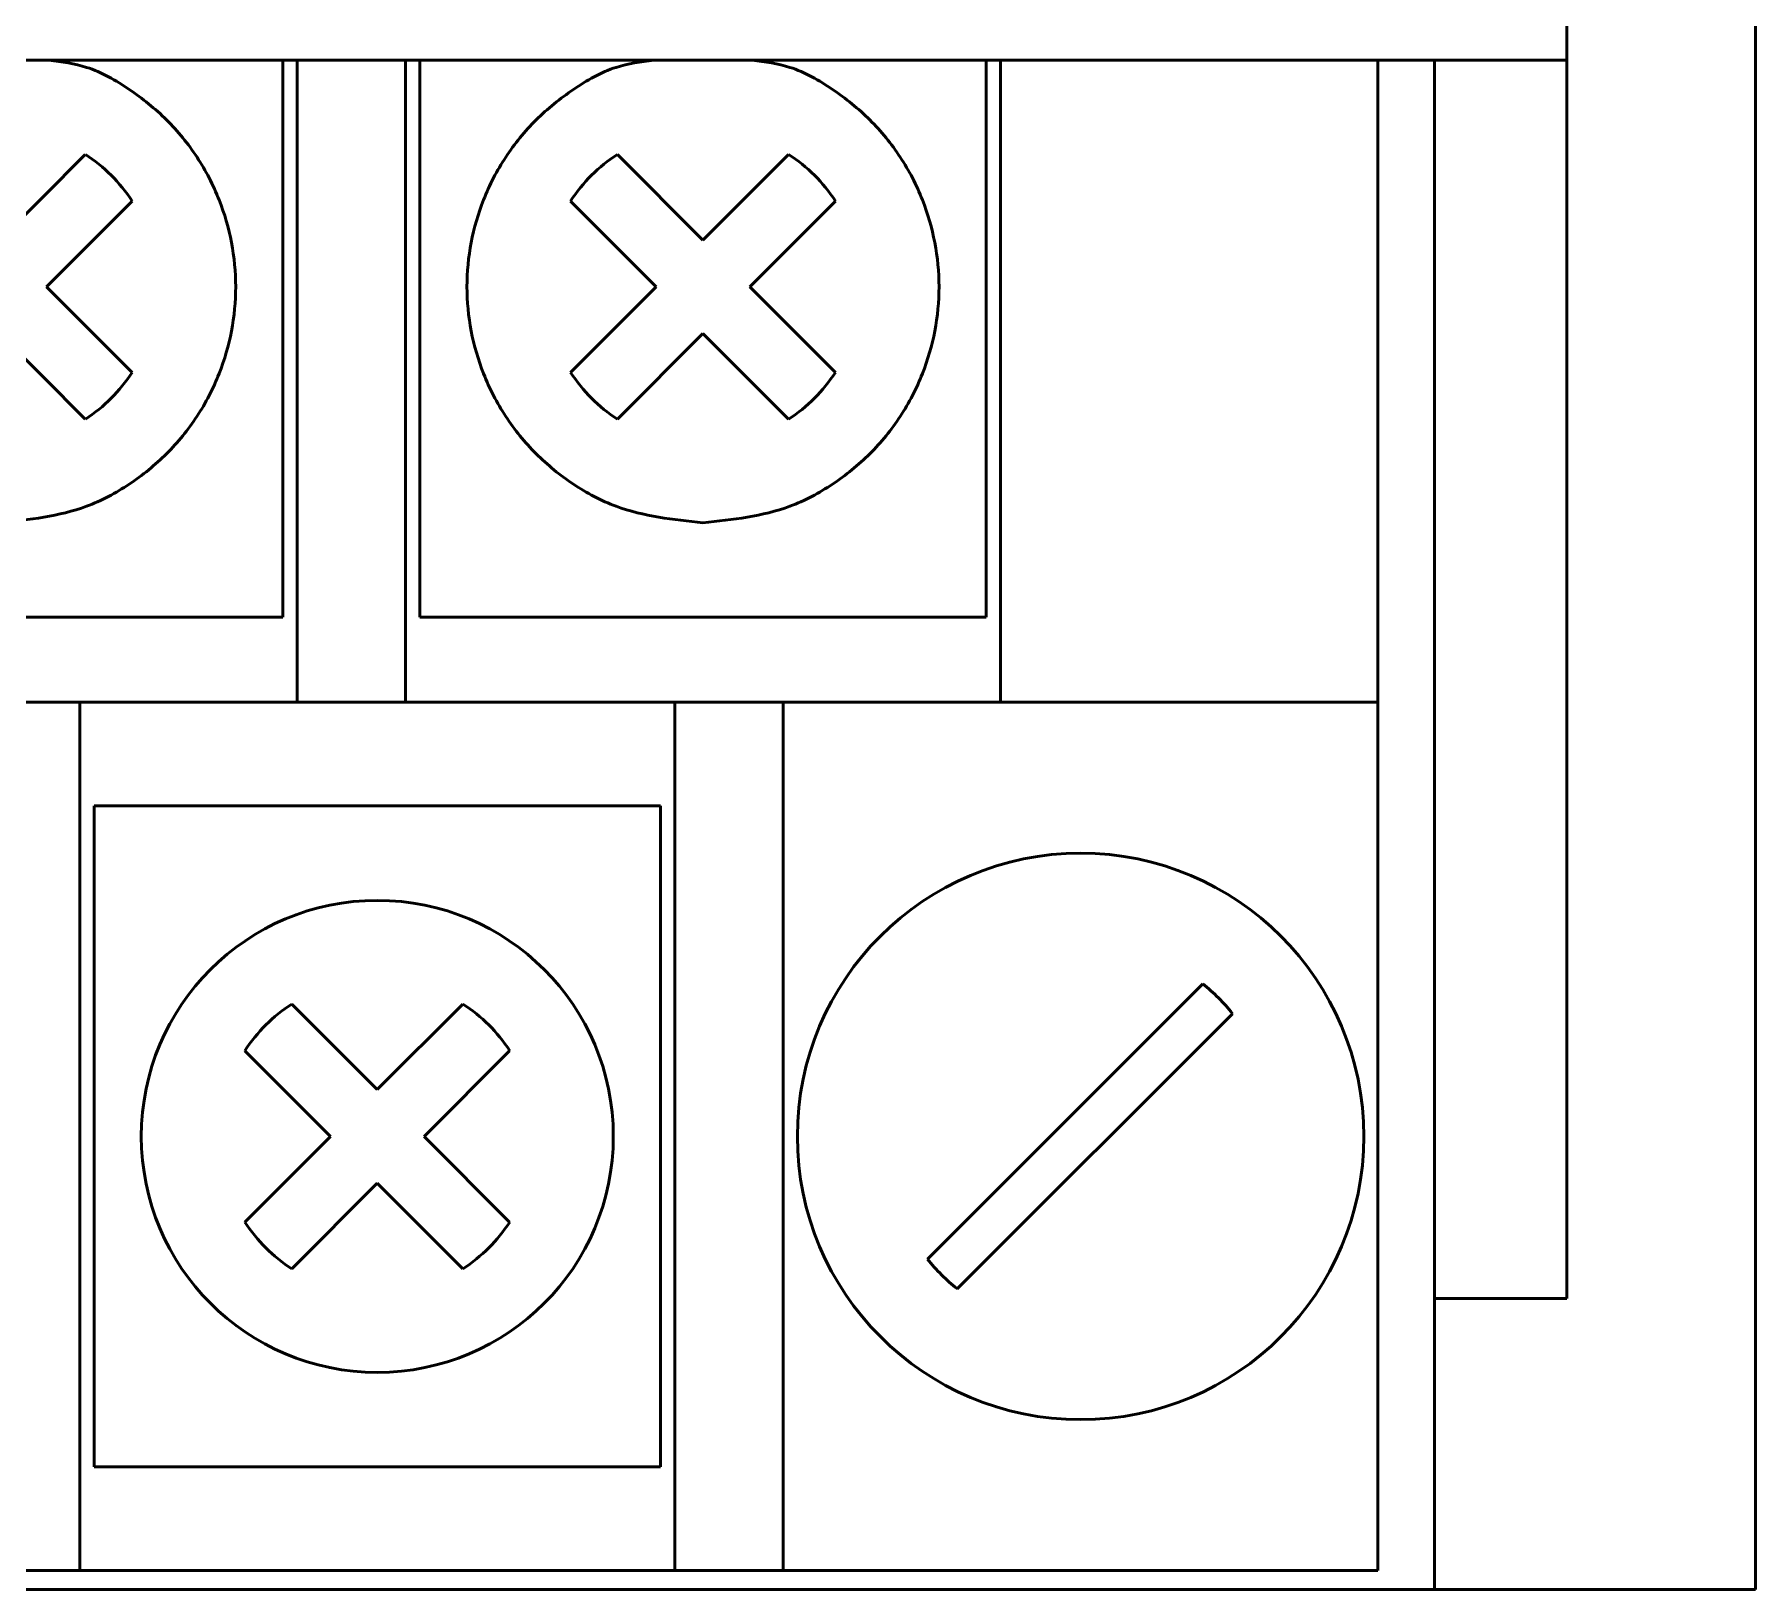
# Model space of a CAD drawing. Header units: millimetres. Extents: x 3520 to 8864, y 403 to 1747.
# Drawn here: x 7362.3 to 7380.53, y 1160.65 to 1177.12 of the extents above; entities that cross this region are included whole.
import ezdxf

# ---------------------------------------------------------------- set-up
doc = ezdxf.new("R2010")
doc.units = ezdxf.units.MM
doc.layers.add('main', color=5, linetype='Continuous', lineweight=50)

msp = doc.modelspace()

# ---------------------------------------------------------------- linework, layer by layer
at = {"layer": 'main', "color": 0, "linetype": 'Continuous'}
for p, q in [((7378.534, 1176.85, 1518.358), (7378.534, 1182.85, 1518.358)), ((7380.534, 1160.65, 1518.358), (7380.534, 1182.85, 1518.358)), ((7319.534, 1176.85, 1518.358), (7378.534, 1176.85, 1518.358)), ((7364.934, 1174.45, 1518.358), (7364.934, 1176.85, 1518.358)), ((7365.084, 1176.85, 1518.358), (7365.084, 1171.05, 1518.358)), ((7366.234, 1171.05, 1518.358), (7366.234, 1176.85, 1518.358)), ((7366.384, 1176.85, 1518.358), (7366.384, 1174.45, 1518.358)), ((7372.384, 1174.45, 1518.358), (7372.384, 1176.85, 1518.358)), ((7372.534, 1176.85, 1518.358), (7372.534, 1171.05, 1518.358)), ((7376.534, 1176.85, 1518.358), (7376.534, 1171.05, 1518.358)), ((7377.134, 1176.85, 1518.358), (7377.134, 1163.734, 1518.358)), ((7378.534, 1176.85, 1518.358), (7378.534, 1163.734, 1518.358)), ((7361.934, 1174.945, 1518.358), (7362.841, 1175.852, 1518.358)), ((7368.477, 1175.852, 1518.358), (7369.384, 1174.945, 1518.358)), ((7369.384, 1174.945, 1518.358), (7370.291, 1175.852, 1518.358)), ((7363.336, 1175.357, 1518.358), (7362.429, 1174.45, 1518.358)), ((7368.889, 1174.45, 1518.358), (7367.982, 1175.357, 1518.358)), ((7370.786, 1175.357, 1518.358), (7369.879, 1174.45, 1518.358)), ((7362.429, 1174.45, 1518.358), (7363.336, 1173.542, 1518.358)), ((7364.934, 1170.95, 1518.358), (7364.934, 1174.45, 1518.358)), ((7366.384, 1174.45, 1518.358), (7366.384, 1170.95, 1518.358)), ((7367.982, 1173.542, 1518.358), (7368.889, 1174.45, 1518.358)), ((7369.879, 1174.45, 1518.358), (7370.786, 1173.542, 1518.358)), ((7372.384, 1170.95, 1518.358), (7372.384, 1174.45, 1518.358)), ((7362.841, 1173.047, 1518.358), (7361.934, 1173.955, 1518.358)), ((7369.384, 1173.955, 1518.358), (7368.477, 1173.047, 1518.358)), ((7370.291, 1173.047, 1518.358), (7369.384, 1173.955, 1518.358)), ((7365.084, 1171.05, 1518.358), (7365.084, 1170.05, 1518.358)), ((7366.234, 1170.05, 1518.358), (7366.234, 1171.05, 1518.358)), ((7372.534, 1171.05, 1518.358), (7372.534, 1170.05, 1518.358)), ((7376.534, 1170.05, 1518.358), (7376.534, 1171.05, 1518.358)), ((7358.934, 1170.95, 1518.358), (7364.934, 1170.95, 1518.358)), ((7366.384, 1170.95, 1518.358), (7372.384, 1170.95, 1518.358)), ((7365.084, 1170.05, 1518.358), (7358.784, 1170.05, 1518.358)), ((7362.784, 1161.85, 1518.358), (7362.784, 1170.05, 1518.358)), ((7365.084, 1170.05, 1518.358), (7366.234, 1170.05, 1518.358)), ((7366.234, 1170.05, 1518.358), (7372.534, 1170.05, 1518.358)), ((7369.084, 1170.05, 1518.358), (7369.084, 1161.85, 1518.358)), ((7370.234, 1161.85, 1518.358), (7370.234, 1170.05, 1518.358)), ((7372.534, 1170.05, 1518.358), (7376.534, 1170.05, 1518.358)), ((7376.534, 1170.05, 1518.358), (7376.534, 1160.85, 1518.358)), ((7362.934, 1168.95, 1518.358), (7362.934, 1165.45, 1518.358)), ((7368.934, 1168.95, 1518.358), (7362.934, 1168.95, 1518.358)), ((7368.934, 1165.45, 1518.358), (7368.934, 1168.95, 1518.358)), ((7374.677, 1167.065, 1518.358), (7371.762, 1164.15, 1518.358)), ((7365.934, 1165.945, 1518.358), (7365.027, 1166.852, 1518.358)), ((7366.841, 1166.852, 1518.358), (7365.934, 1165.945, 1518.358)), ((7372.078, 1163.834, 1518.358), (7374.994, 1166.749, 1518.358)), ((7364.532, 1166.357, 1518.358), (7365.439, 1165.45, 1518.358)), ((7366.429, 1165.45, 1518.358), (7367.336, 1166.357, 1518.358)), ((7362.934, 1165.45, 1518.358), (7362.934, 1161.95, 1518.358)), ((7365.439, 1165.45, 1518.358), (7364.532, 1164.542, 1518.358)), ((7367.336, 1164.542, 1518.358), (7366.429, 1165.45, 1518.358)), ((7368.934, 1161.95, 1518.358), (7368.934, 1165.45, 1518.358)), ((7365.027, 1164.047, 1518.358), (7365.934, 1164.955, 1518.358)), ((7365.934, 1164.955, 1518.358), (7366.841, 1164.047, 1518.358)), ((7377.134, 1163.734, 1518.358), (7378.534, 1163.734, 1518.358)), ((7377.134, 1160.65, 1518.358), (7377.134, 1163.734, 1518.358)), ((7362.934, 1161.95, 1518.358), (7368.934, 1161.95, 1518.358)), ((7362.784, 1160.85, 1518.358), (7362.784, 1161.85, 1518.358)), ((7369.084, 1161.85, 1518.358), (7369.084, 1160.85, 1518.358)), ((7370.234, 1160.85, 1518.358), (7370.234, 1161.85, 1518.358)), ((7361.634, 1160.85, 1518.358), (7362.784, 1160.85, 1518.358)), ((7362.784, 1160.85, 1518.358), (7369.084, 1160.85, 1518.358)), ((7369.084, 1160.85, 1518.358), (7370.234, 1160.85, 1518.358)), ((7370.234, 1160.85, 1518.358), (7376.534, 1160.85, 1518.358)), ((7320.934, 1160.65, 1518.358), (7377.134, 1160.65, 1518.358)), ((7380.534, 1160.65, 1518.358), (7377.134, 1160.65, 1518.358))]:
    msp.add_line(p, q, dxfattribs=at)
for centre, radius in [((7373.384, 1165.45, 1518.358), 3), ((7365.934, 1165.45, 1518.358), 2.5)]:
    msp.add_circle(centre, radius, dxfattribs=at)
for centre, radius, start, end in [((7361.934, 1174.45, 1518.358), 1.67, 32.9031, 57.0969), ((7369.384, 1174.45, 1518.358), 1.67, 122.9031, 147.0969), ((7369.384, 1174.45, 1518.358), 1.67, 32.9031, 57.0969), ((7361.934, 1174.45, 1518.358), 1.67, 302.9031, 327.0969), ((7369.384, 1174.45, 1518.358), 1.67, 212.9031, 237.0969), ((7369.384, 1174.45, 1518.358), 1.67, 302.9031, 327.0969), ((7373.378, 1165.45, 1518.358), 2.074, 38.8078, 51.1922), ((7365.934, 1165.45, 1518.358), 1.67, 122.9031, 147.0969), ((7365.934, 1165.45, 1518.358), 1.67, 32.9031, 57.0969), ((7365.934, 1165.45, 1518.358), 1.67, 212.9031, 237.0969), ((7365.934, 1165.45, 1518.358), 1.67, 302.9031, 327.0969), ((7373.378, 1165.45, 1518.358), 2.074, 218.8078, 231.1922)]:
    msp.add_arc(centre, radius, start, end, dxfattribs=at)
for points, knots in [([(7362.458, 1176.85, 1518.358), (7362.593, 1176.832, 1518.358), (7362.897, 1176.792, 1518.358), (7363.315, 1176.549, 1518.358), (7363.714, 1176.231, 1518.358), (7364.039, 1175.832, 1518.358), (7364.34, 1175.249, 1518.358), (7364.495, 1174.45, 1518.358), (7364.34, 1173.65, 1518.358), (7364.039, 1173.067, 1518.358), (7363.714, 1172.669, 1518.358), (7363.316, 1172.346, 1518.358), (7362.734, 1172.035, 1518.358), (7362.248, 1171.983, 1518.358), (7361.934, 1171.95, 1518.358)], [0, 0, 0, 0, 0.055286, 0.12523, 0.195101, 0.265045, 0.334916, 0.463401, 0.591886, 0.66183, 0.7317, 0.801644, 0.871515, 1, 1, 1, 1]), ([(7369.384, 1171.95, 1518.358), (7369.07, 1171.983, 1518.358), (7368.584, 1172.035, 1518.358), (7368.001, 1172.346, 1518.358), (7367.604, 1172.669, 1518.358), (7367.279, 1173.067, 1518.358), (7366.978, 1173.65, 1518.358), (7366.823, 1174.45, 1518.358), (7366.978, 1175.25, 1518.358), (7367.279, 1175.832, 1518.358), (7367.604, 1176.231, 1518.358), (7368.003, 1176.549, 1518.358), (7368.421, 1176.792, 1518.358), (7368.725, 1176.832, 1518.358), (7368.86, 1176.85, 1518.358)], [0, 0, 0, 0, 0.128485, 0.198429, 0.2683, 0.338244, 0.408114, 0.536599, 0.665084, 0.735028, 0.804899, 0.874843, 0.944714, 1, 1, 1, 1]), ([(7369.908, 1176.85, 1518.358), (7370.043, 1176.832, 1518.358), (7370.347, 1176.792, 1518.358), (7370.765, 1176.549, 1518.358), (7371.164, 1176.231, 1518.358), (7371.489, 1175.832, 1518.358), (7371.79, 1175.249, 1518.358), (7371.945, 1174.45, 1518.358), (7371.79, 1173.65, 1518.358), (7371.489, 1173.067, 1518.358), (7371.164, 1172.669, 1518.358), (7370.766, 1172.346, 1518.358), (7370.184, 1172.035, 1518.358), (7369.698, 1171.983, 1518.358), (7369.384, 1171.95, 1518.358)], [0, 0, 0, 0, 0.055286, 0.12523, 0.195101, 0.265045, 0.334916, 0.463401, 0.591886, 0.66183, 0.7317, 0.801644, 0.871515, 1, 1, 1, 1])]:
    msp.add_open_spline(points, degree=3, knots=knots, dxfattribs=at)

doc.saveas('drawing.dxf')
